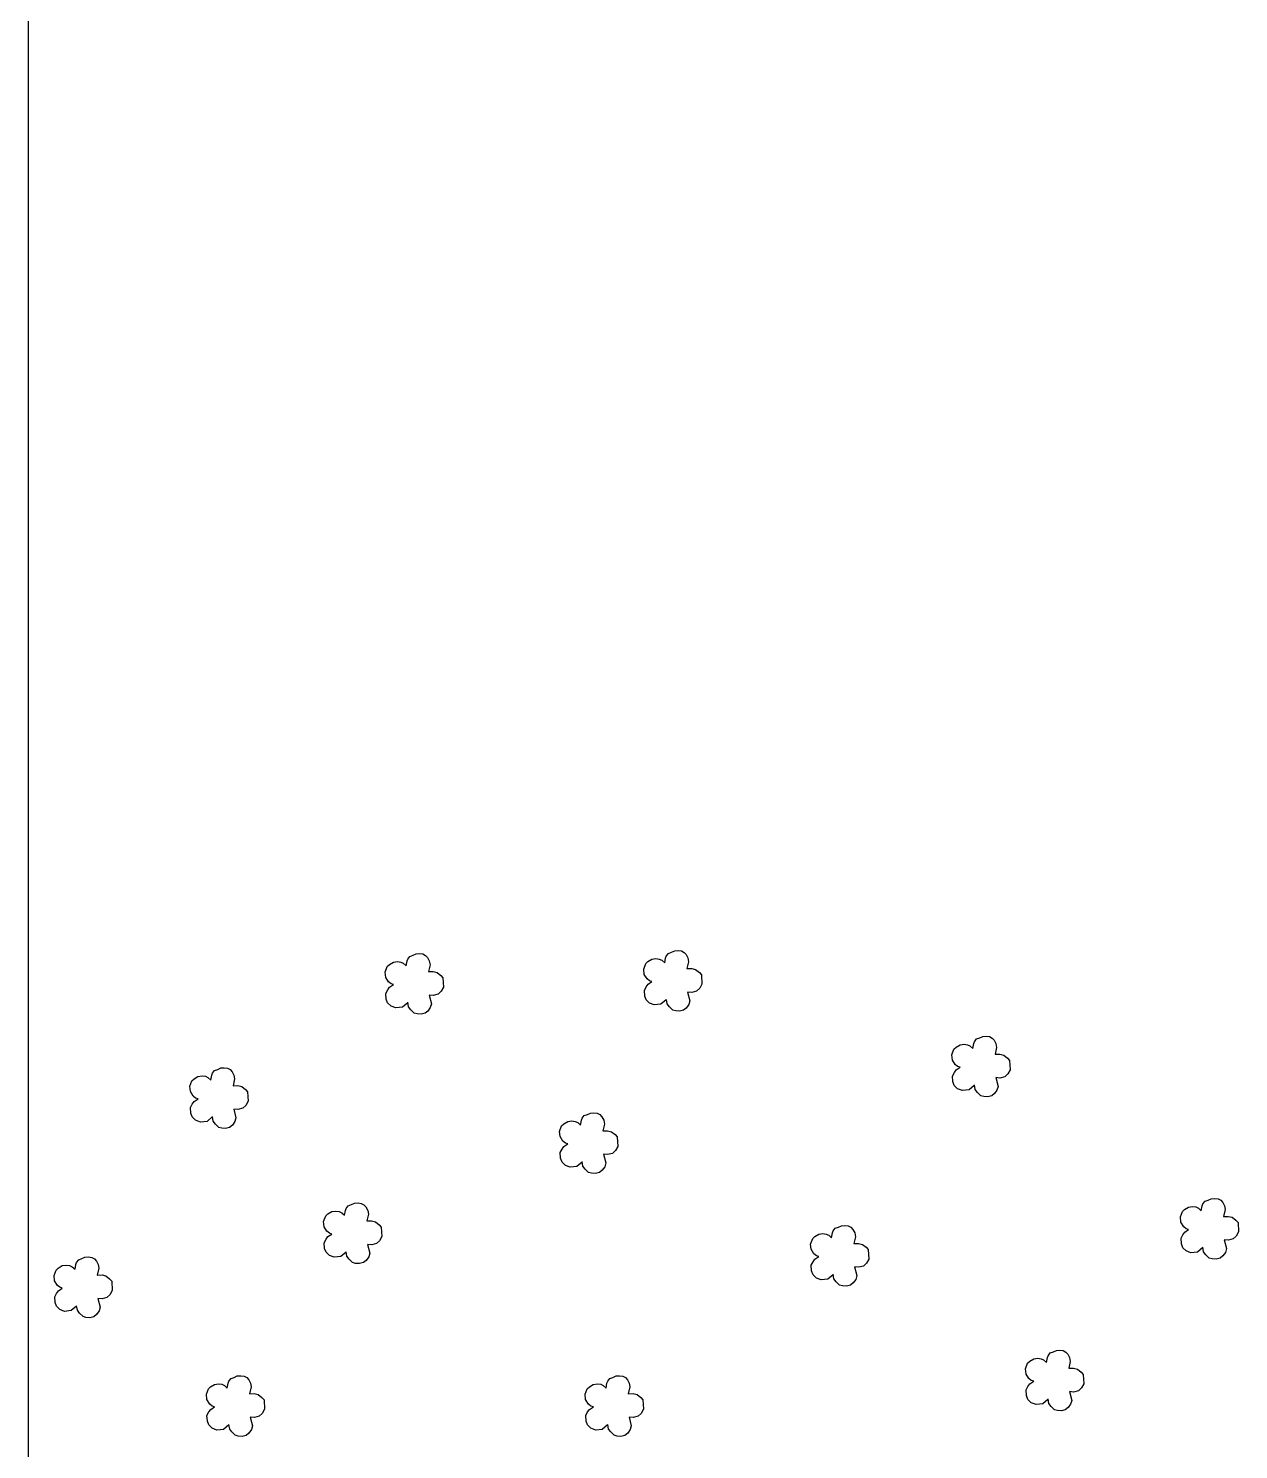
# Model space of a CAD drawing. Header units: inches. Extents: x 743346 to 745446, y 7792686 to 7795656.
# Drawn here: x 744000 to 744287.5, y 7794643 to 7794980.6 of the extents above; entities that cross this region are included whole.
import ezdxf

# ---------------------------------------------------------------- set-up
doc = ezdxf.new("R2010")
doc.units = ezdxf.units.IN
doc.header["$MEASUREMENT"] = 0
doc.linetypes.add('CONTINUO', pattern=[0])
doc.layers.add('MALHA', color=8, linetype='Continuous')
doc.layers.add('MATO', color=3, linetype='Continuous')

msp = doc.modelspace()

# ---------------------------------------------------------------- linework, layer by layer
at = {"layer": 'MALHA', "color": 8}
msp.add_line((744000, 7794308.03), (744000, 7795556.48), dxfattribs=at)
at = {"layer": 'MATO', "linetype": 'CONTINUO'}
for points in [[(744090.11, 7794749.12, 0), (744088.86, 7794748.08, 0), (744087.28, 7794747.89, 0), (744086.15, 7794748.33, 0), (744085.35, 7794749.12, 0), (744085.02, 7794750.02, 0), (744084.93, 7794751.35, 0), (744085.36, 7794752.19, 0), (744085.82, 7794752.81, 0), (744086.73, 7794753.43, 0), (744086.15, 7794753.62, 0), (744085.58, 7794754.09, 0), (744084.91, 7794755.15, 0), (744084.78, 7794756.41, 0), (744085.27, 7794757.73, 0), (744085.78, 7794758.2, 0), (744086.71, 7794758.76, 0), (744087.69, 7794758.9, 0), (744088.47, 7794758.78, 0), (744089.08, 7794758.5, 0), (744089.76, 7794757.89, 0), (744089.96, 7794759.05, 0), (744090.14, 7794759.51, 0), (744090.64, 7794760.15, 0), (744091.39, 7794760.43, 0), (744092.13, 7794760.75, 0), (744092.95, 7794760.83, 0), (744093.73, 7794760.72, 0), (744094.37, 7794760.38, 0), (744094.84, 7794759.87, 0), (744095.25, 7794759.06, 0), (744095.42, 7794758.15, 0), (744095.04, 7794756.53, 0), (744096.17, 7794756.55, 0), (744097.11, 7794756.33, 0), (744097.99, 7794755.63, 0), (744098.48, 7794755.07, 0), (744098.61, 7794752.84, 0), (744098.07, 7794751.85, 0), (744097.34, 7794751.19, 0), (744096.2, 7794750.88, 0), (744095.2, 7794750.97, 0), (744095.74, 7794748.89, 0), (744095.49, 7794748.01, 0), (744094.89, 7794747.16, 0), (744094.23, 7794746.64, 0), (744093.29, 7794746.4, 0), (744092.36, 7794746.46, 0), (744091.66, 7794746.66, 0), (744090.86, 7794747.45, 0), (744090.32, 7794748.15, 0), (744090.15, 7794749.23, 0)], [(744151.54, 7794749.84, 0), (744150.29, 7794748.79, 0), (744148.71, 7794748.61, 0), (744147.58, 7794749.05, 0), (744146.78, 7794749.83, 0), (744146.45, 7794750.73, 0), (744146.36, 7794752.07, 0), (744146.79, 7794752.91, 0), (744147.25, 7794753.53, 0), (744148.16, 7794754.15, 0), (744147.58, 7794754.33, 0), (744147.01, 7794754.8, 0), (744146.33, 7794755.86, 0), (744146.21, 7794757.12, 0), (744146.7, 7794758.44, 0), (744147.21, 7794758.91, 0), (744148.14, 7794759.48, 0), (744149.11, 7794759.61, 0), (744149.89, 7794759.5, 0), (744150.51, 7794759.21, 0), (744151.19, 7794758.61, 0), (744151.39, 7794759.76, 0), (744151.56, 7794760.22, 0), (744152.07, 7794760.86, 0), (744152.82, 7794761.14, 0), (744153.56, 7794761.47, 0), (744154.38, 7794761.54, 0), (744155.16, 7794761.43, 0), (744155.8, 7794761.09, 0), (744156.27, 7794760.58, 0), (744156.68, 7794759.77, 0), (744156.84, 7794758.86, 0), (744156.47, 7794757.25, 0), (744157.6, 7794757.27, 0), (744158.53, 7794757.04, 0), (744159.42, 7794756.34, 0), (744159.91, 7794755.78, 0), (744160.04, 7794753.56, 0), (744159.49, 7794752.56, 0), (744158.77, 7794751.9, 0), (744157.63, 7794751.6, 0), (744156.63, 7794751.68, 0), (744157.16, 7794749.61, 0), (744156.92, 7794748.72, 0), (744156.32, 7794747.88, 0), (744155.66, 7794747.35, 0), (744154.72, 7794747.12, 0), (744153.79, 7794747.17, 0), (744153.09, 7794747.37, 0), (744152.29, 7794748.16, 0), (744151.74, 7794748.87, 0), (744151.58, 7794749.94, 0)], [(744224.75, 7794729.49, 0), (744223.5, 7794728.45, 0), (744221.92, 7794728.26, 0), (744220.79, 7794728.7, 0), (744219.99, 7794729.49, 0), (744219.66, 7794730.39, 0), (744219.57, 7794731.72, 0), (744220, 7794732.56, 0), (744220.46, 7794733.18, 0), (744221.37, 7794733.8, 0), (744220.79, 7794733.99, 0), (744220.22, 7794734.46, 0), (744219.55, 7794735.52, 0), (744219.42, 7794736.78, 0), (744219.91, 7794738.09, 0), (744220.42, 7794738.57, 0), (744221.35, 7794739.13, 0), (744222.33, 7794739.27, 0), (744223.11, 7794739.15, 0), (744223.72, 7794738.87, 0), (744224.4, 7794738.26, 0), (744224.6, 7794739.42, 0), (744224.78, 7794739.88, 0), (744225.28, 7794740.52, 0), (744226.03, 7794740.79, 0), (744226.77, 7794741.12, 0), (744227.59, 7794741.2, 0), (744228.37, 7794741.08, 0), (744229.01, 7794740.75, 0), (744229.48, 7794740.24, 0), (744229.89, 7794739.43, 0), (744230.05, 7794738.52, 0), (744229.68, 7794736.9, 0), (744230.81, 7794736.92, 0), (744231.75, 7794736.7, 0), (744232.63, 7794736, 0), (744233.12, 7794735.44, 0), (744233.25, 7794733.21, 0), (744232.71, 7794732.22, 0), (744231.98, 7794731.56, 0), (744230.84, 7794731.25, 0), (744229.84, 7794731.34, 0), (744230.38, 7794729.26, 0), (744230.13, 7794728.38, 0), (744229.53, 7794727.53, 0), (744228.87, 7794727.01, 0), (744227.93, 7794726.77, 0), (744227, 7794726.83, 0), (744226.3, 7794727.03, 0), (744225.5, 7794727.81, 0), (744224.96, 7794728.52, 0), (744224.79, 7794729.6, 0)], [(744043.68, 7794722, 0), (744042.44, 7794720.95, 0), (744040.85, 7794720.77, 0), (744039.73, 7794721.21, 0), (744038.93, 7794721.99, 0), (744038.59, 7794722.89, 0), (744038.51, 7794724.23, 0), (744038.94, 7794725.07, 0), (744039.39, 7794725.69, 0), (744040.3, 7794726.31, 0), (744039.72, 7794726.49, 0), (744039.15, 7794726.96, 0), (744038.48, 7794728.02, 0), (744038.36, 7794729.29, 0), (744038.84, 7794730.6, 0), (744039.35, 7794731.07, 0), (744040.28, 7794731.64, 0), (744041.26, 7794731.77, 0), (744042.04, 7794731.66, 0), (744042.66, 7794731.37, 0), (744043.33, 7794730.77, 0), (744043.54, 7794731.92, 0), (744043.71, 7794732.38, 0), (744044.21, 7794733.02, 0), (744044.97, 7794733.3, 0), (744045.7, 7794733.63, 0), (744046.53, 7794733.7, 0), (744047.31, 7794733.59, 0), (744047.94, 7794733.25, 0), (744048.41, 7794732.75, 0), (744048.83, 7794731.93, 0), (744048.99, 7794731.02, 0), (744048.61, 7794729.41, 0), (744049.74, 7794729.43, 0), (744050.68, 7794729.2, 0), (744051.56, 7794728.5, 0), (744052.05, 7794727.94, 0), (744052.18, 7794725.72, 0), (744051.64, 7794724.72, 0), (744050.92, 7794724.06, 0), (744049.77, 7794723.76, 0), (744048.78, 7794723.84, 0), (744049.31, 7794721.77, 0), (744049.06, 7794720.88, 0), (744048.46, 7794720.04, 0), (744047.8, 7794719.51, 0), (744046.86, 7794719.28, 0), (744045.93, 7794719.34, 0), (744045.23, 7794719.53, 0), (744044.43, 7794720.32, 0), (744043.89, 7794721.03, 0), (744043.72, 7794722.1, 0)], [(744131.54, 7794711.29, 0), (744130.29, 7794710.24, 0), (744128.71, 7794710.06, 0), (744127.58, 7794710.5, 0), (744126.78, 7794711.29, 0), (744126.45, 7794712.19, 0), (744126.36, 7794713.52, 0), (744126.79, 7794714.36, 0), (744127.25, 7794714.98, 0), (744128.16, 7794715.6, 0), (744127.58, 7794715.78, 0), (744127.01, 7794716.26, 0), (744126.33, 7794717.32, 0), (744126.21, 7794718.58, 0), (744126.7, 7794719.89, 0), (744127.21, 7794720.36, 0), (744128.14, 7794720.93, 0), (744129.11, 7794721.06, 0), (744129.89, 7794720.95, 0), (744130.51, 7794720.67, 0), (744131.19, 7794720.06, 0), (744131.39, 7794721.22, 0), (744131.56, 7794721.68, 0), (744132.07, 7794722.32, 0), (744132.82, 7794722.59, 0), (744133.56, 7794722.92, 0), (744134.38, 7794722.99, 0), (744135.16, 7794722.88, 0), (744135.8, 7794722.55, 0), (744136.27, 7794722.04, 0), (744136.68, 7794721.22, 0), (744136.84, 7794720.32, 0), (744136.47, 7794718.7, 0), (744137.6, 7794718.72, 0), (744138.54, 7794718.49, 0), (744139.42, 7794717.79, 0), (744139.91, 7794717.24, 0), (744140.04, 7794715.01, 0), (744139.49, 7794714.02, 0), (744138.77, 7794713.35, 0), (744137.63, 7794713.05, 0), (744136.63, 7794713.14, 0), (744137.16, 7794711.06, 0), (744136.92, 7794710.17, 0), (744136.32, 7794709.33, 0), (744135.66, 7794708.8, 0), (744134.72, 7794708.57, 0), (744133.79, 7794708.63, 0), (744133.09, 7794708.83, 0), (744132.29, 7794709.61, 0), (744131.74, 7794710.32, 0), (744131.58, 7794711.4, 0)], [(744279.03, 7794690.95, 0), (744277.79, 7794689.9, 0), (744276.21, 7794689.72, 0), (744275.08, 7794690.16, 0), (744274.28, 7794690.94, 0), (744273.95, 7794691.84, 0), (744273.86, 7794693.17, 0), (744274.29, 7794694.01, 0), (744274.74, 7794694.64, 0), (744275.65, 7794695.25, 0), (744275.07, 7794695.44, 0), (744274.5, 7794695.91, 0), (744273.83, 7794696.97, 0), (744273.71, 7794698.23, 0), (744274.19, 7794699.55, 0), (744274.7, 7794700.02, 0), (744275.63, 7794700.59, 0), (744276.61, 7794700.72, 0), (744277.39, 7794700.61, 0), (744278.01, 7794700.32, 0), (744278.68, 7794699.72, 0), (744278.89, 7794700.87, 0), (744279.06, 7794701.33, 0), (744279.57, 7794701.97, 0), (744280.32, 7794702.25, 0), (744281.05, 7794702.57, 0), (744281.88, 7794702.65, 0), (744282.66, 7794702.54, 0), (744283.29, 7794702.2, 0), (744283.76, 7794701.69, 0), (744284.18, 7794700.88, 0), (744284.34, 7794699.97, 0), (744283.96, 7794698.36, 0), (744285.1, 7794698.37, 0), (744286.03, 7794698.15, 0), (744286.91, 7794697.45, 0), (744287.4, 7794696.89, 0), (744287.54, 7794694.67, 0), (744286.99, 7794693.67, 0), (744286.27, 7794693.01, 0), (744285.13, 7794692.7, 0), (744284.13, 7794692.79, 0), (744284.66, 7794690.71, 0), (744284.42, 7794689.83, 0), (744283.82, 7794688.98, 0), (744283.15, 7794688.46, 0), (744282.21, 7794688.23, 0), (744281.28, 7794688.28, 0), (744280.58, 7794688.48, 0), (744279.78, 7794689.27, 0), (744279.24, 7794689.98, 0), (744279.07, 7794691.05, 0)], [(744075.47, 7794689.87, 0), (744074.22, 7794688.83, 0), (744072.64, 7794688.65, 0), (744071.51, 7794689.08, 0), (744070.71, 7794689.87, 0), (744070.38, 7794690.77, 0), (744070.29, 7794692.1, 0), (744070.72, 7794692.94, 0), (744071.18, 7794693.56, 0), (744072.09, 7794694.18, 0), (744071.51, 7794694.37, 0), (744070.94, 7794694.84, 0), (744070.26, 7794695.9, 0), (744070.14, 7794697.16, 0), (744070.63, 7794698.48, 0), (744071.14, 7794698.95, 0), (744072.07, 7794699.52, 0), (744073.04, 7794699.65, 0), (744073.82, 7794699.54, 0), (744074.44, 7794699.25, 0), (744075.12, 7794698.65, 0), (744075.32, 7794699.8, 0), (744075.49, 7794700.26, 0), (744076, 7794700.9, 0), (744076.75, 7794701.18, 0), (744077.49, 7794701.5, 0), (744078.31, 7794701.58, 0), (744079.09, 7794701.47, 0), (744079.73, 7794701.13, 0), (744080.2, 7794700.62, 0), (744080.61, 7794699.81, 0), (744080.77, 7794698.9, 0), (744080.4, 7794697.29, 0), (744081.53, 7794697.3, 0), (744082.47, 7794697.08, 0), (744083.35, 7794696.38, 0), (744083.84, 7794695.82, 0), (744083.97, 7794693.6, 0), (744083.42, 7794692.6, 0), (744082.7, 7794691.94, 0), (744081.56, 7794691.63, 0), (744080.56, 7794691.72, 0), (744081.09, 7794689.64, 0), (744080.85, 7794688.76, 0), (744080.25, 7794687.91, 0), (744079.59, 7794687.39, 0), (744078.65, 7794687.16, 0), (744077.72, 7794687.21, 0), (744077.02, 7794687.41, 0), (744076.22, 7794688.2, 0), (744075.67, 7794688.91, 0), (744075.51, 7794689.98, 0)], [(744191.18, 7794684.52, 0), (744189.93, 7794683.48, 0), (744188.35, 7794683.29, 0), (744187.22, 7794683.73, 0), (744186.42, 7794684.52, 0), (744186.09, 7794685.42, 0), (744186, 7794686.75, 0), (744186.43, 7794687.59, 0), (744186.89, 7794688.21, 0), (744187.8, 7794688.83, 0), (744187.22, 7794689.01, 0), (744186.65, 7794689.49, 0), (744185.98, 7794690.55, 0), (744185.85, 7794691.81, 0), (744186.34, 7794693.12, 0), (744186.85, 7794693.59, 0), (744187.78, 7794694.16, 0), (744188.76, 7794694.29, 0), (744189.54, 7794694.18, 0), (744190.15, 7794693.9, 0), (744190.83, 7794693.29, 0), (744191.03, 7794694.45, 0), (744191.21, 7794694.91, 0), (744191.71, 7794695.55, 0), (744192.46, 7794695.82, 0), (744193.2, 7794696.15, 0), (744194.02, 7794696.22, 0), (744194.8, 7794696.11, 0), (744195.44, 7794695.78, 0), (744195.91, 7794695.27, 0), (744196.32, 7794694.45, 0), (744196.48, 7794693.55, 0), (744196.11, 7794691.93, 0), (744197.24, 7794691.95, 0), (744198.18, 7794691.72, 0), (744199.06, 7794691.03, 0), (744199.55, 7794690.47, 0), (744199.68, 7794688.24, 0), (744199.14, 7794687.25, 0), (744198.41, 7794686.58, 0), (744197.27, 7794686.28, 0), (744196.27, 7794686.37, 0), (744196.81, 7794684.29, 0), (744196.56, 7794683.41, 0), (744195.96, 7794682.56, 0), (744195.3, 7794682.03, 0), (744194.36, 7794681.8, 0), (744193.43, 7794681.86, 0), (744192.73, 7794682.06, 0), (744191.93, 7794682.84, 0), (744191.38, 7794683.55, 0), (744191.22, 7794684.63, 0)], [(744011.42, 7794677.03, 0), (744010.18, 7794675.98, 0), (744008.6, 7794675.8, 0), (744007.47, 7794676.24, 0), (744006.67, 7794677.02, 0), (744006.34, 7794677.92, 0), (744006.25, 7794679.25, 0), (744006.68, 7794680.09, 0), (744007.13, 7794680.72, 0), (744008.04, 7794681.33, 0), (744007.46, 7794681.52, 0), (744006.89, 7794681.99, 0), (744006.22, 7794683.05, 0), (744006.1, 7794684.31, 0), (744006.58, 7794685.63, 0), (744007.09, 7794686.1, 0), (744008.02, 7794686.67, 0), (744009, 7794686.8, 0), (744009.78, 7794686.69, 0), (744010.4, 7794686.4, 0), (744011.07, 7794685.8, 0), (744011.28, 7794686.95, 0), (744011.45, 7794687.41, 0), (744011.96, 7794688.05, 0), (744012.71, 7794688.33, 0), (744013.44, 7794688.65, 0), (744014.27, 7794688.73, 0), (744015.05, 7794688.62, 0), (744015.68, 7794688.28, 0), (744016.15, 7794687.77, 0), (744016.57, 7794686.96, 0), (744016.73, 7794686.05, 0), (744016.35, 7794684.44, 0), (744017.49, 7794684.45, 0), (744018.42, 7794684.23, 0), (744019.3, 7794683.53, 0), (744019.79, 7794682.97, 0), (744019.93, 7794680.75, 0), (744019.38, 7794679.75, 0), (744018.66, 7794679.09, 0), (744017.52, 7794678.78, 0), (744016.52, 7794678.87, 0), (744017.05, 7794676.79, 0), (744016.81, 7794675.91, 0), (744016.21, 7794675.06, 0), (744015.54, 7794674.54, 0), (744014.6, 7794674.31, 0), (744013.67, 7794674.36, 0), (744012.97, 7794674.56, 0), (744012.17, 7794675.35, 0), (744011.63, 7794676.06, 0), (744011.46, 7794677.13, 0)], [(744242.25, 7794654.9, 0), (744241, 7794653.85, 0), (744239.42, 7794653.67, 0), (744238.29, 7794654.11, 0), (744237.49, 7794654.89, 0), (744237.16, 7794655.79, 0), (744237.07, 7794657.13, 0), (744237.5, 7794657.97, 0), (744237.96, 7794658.59, 0), (744238.87, 7794659.21, 0), (744238.29, 7794659.39, 0), (744237.72, 7794659.86, 0), (744237.05, 7794660.92, 0), (744236.92, 7794662.18, 0), (744237.41, 7794663.5, 0), (744237.92, 7794663.97, 0), (744238.85, 7794664.54, 0), (744239.83, 7794664.67, 0), (744240.61, 7794664.56, 0), (744241.22, 7794664.27, 0), (744241.9, 7794663.67, 0), (744242.1, 7794664.82, 0), (744242.28, 7794665.28, 0), (744242.78, 7794665.92, 0), (744243.53, 7794666.2, 0), (744244.27, 7794666.53, 0), (744245.09, 7794666.6, 0), (744245.87, 7794666.49, 0), (744246.51, 7794666.15, 0), (744246.98, 7794665.64, 0), (744247.39, 7794664.83, 0), (744247.55, 7794663.92, 0), (744247.18, 7794662.31, 0), (744248.31, 7794662.33, 0), (744249.25, 7794662.1, 0), (744250.13, 7794661.4, 0), (744250.62, 7794660.84, 0), (744250.75, 7794658.62, 0), (744250.21, 7794657.62, 0), (744249.48, 7794656.96, 0), (744248.34, 7794656.65, 0), (744247.34, 7794656.74, 0), (744247.88, 7794654.67, 0), (744247.63, 7794653.78, 0), (744247.03, 7794652.94, 0), (744246.37, 7794652.41, 0), (744245.43, 7794652.18, 0), (744244.5, 7794652.23, 0), (744243.8, 7794652.43, 0), (744243, 7794653.22, 0), (744242.46, 7794653.93, 0), (744242.29, 7794655, 0)], [(744047.61, 7794648.83, 0), (744046.37, 7794647.78, 0), (744044.78, 7794647.6, 0), (744043.65, 7794648.04, 0), (744042.85, 7794648.83, 0), (744042.52, 7794649.73, 0), (744042.43, 7794651.06, 0), (744042.87, 7794651.9, 0), (744043.32, 7794652.52, 0), (744044.23, 7794653.14, 0), (744043.65, 7794653.32, 0), (744043.08, 7794653.79, 0), (744042.41, 7794654.85, 0), (744042.29, 7794656.12, 0), (744042.77, 7794657.43, 0), (744043.28, 7794657.9, 0), (744044.21, 7794658.47, 0), (744045.19, 7794658.6, 0), (744045.97, 7794658.49, 0), (744046.59, 7794658.21, 0), (744047.26, 7794657.6, 0), (744047.46, 7794658.75, 0), (744047.64, 7794659.22, 0), (744048.14, 7794659.86, 0), (744048.9, 7794660.13, 0), (744049.63, 7794660.46, 0), (744050.46, 7794660.53, 0), (744051.24, 7794660.42, 0), (744051.87, 7794660.09, 0), (744052.34, 7794659.58, 0), (744052.75, 7794658.76, 0), (744052.92, 7794657.86, 0), (744052.54, 7794656.24, 0), (744053.67, 7794656.26, 0), (744054.61, 7794656.03, 0), (744055.49, 7794655.33, 0), (744055.98, 7794654.77, 0), (744056.11, 7794652.55, 0), (744055.57, 7794651.56, 0), (744054.84, 7794650.89, 0), (744053.7, 7794650.59, 0), (744052.7, 7794650.68, 0), (744053.24, 7794648.6, 0), (744052.99, 7794647.71, 0), (744052.39, 7794646.87, 0), (744051.73, 7794646.34, 0), (744050.79, 7794646.11, 0), (744049.86, 7794646.17, 0), (744049.16, 7794646.37, 0), (744048.36, 7794647.15, 0), (744047.82, 7794647.86, 0), (744047.65, 7794648.94, 0)], [(744137.61, 7794648.83, 0), (744136.36, 7794647.78, 0), (744134.78, 7794647.6, 0), (744133.65, 7794648.04, 0), (744132.85, 7794648.83, 0), (744132.52, 7794649.73, 0), (744132.43, 7794651.06, 0), (744132.86, 7794651.9, 0), (744133.32, 7794652.52, 0), (744134.23, 7794653.14, 0), (744133.65, 7794653.32, 0), (744133.08, 7794653.79, 0), (744132.4, 7794654.85, 0), (744132.28, 7794656.12, 0), (744132.77, 7794657.43, 0), (744133.28, 7794657.9, 0), (744134.21, 7794658.47, 0), (744135.19, 7794658.6, 0), (744135.97, 7794658.49, 0), (744136.58, 7794658.21, 0), (744137.26, 7794657.6, 0), (744137.46, 7794658.75, 0), (744137.64, 7794659.22, 0), (744138.14, 7794659.86, 0), (744138.89, 7794660.13, 0), (744139.63, 7794660.46, 0), (744140.45, 7794660.53, 0), (744141.23, 7794660.42, 0), (744141.87, 7794660.09, 0), (744142.34, 7794659.58, 0), (744142.75, 7794658.76, 0), (744142.91, 7794657.86, 0), (744142.54, 7794656.24, 0), (744143.67, 7794656.26, 0), (744144.61, 7794656.03, 0), (744145.49, 7794655.33, 0), (744145.98, 7794654.77, 0), (744146.11, 7794652.55, 0), (744145.57, 7794651.56, 0), (744144.84, 7794650.89, 0), (744143.7, 7794650.59, 0), (744142.7, 7794650.68, 0), (744143.24, 7794648.6, 0), (744142.99, 7794647.71, 0), (744142.39, 7794646.87, 0), (744141.73, 7794646.34, 0), (744140.79, 7794646.11, 0), (744139.86, 7794646.17, 0), (744139.16, 7794646.37, 0), (744138.36, 7794647.15, 0), (744137.81, 7794647.86, 0), (744137.65, 7794648.94, 0)]]:
    msp.add_polyline3d(points, dxfattribs=at)

doc.saveas('drawing.dxf')
